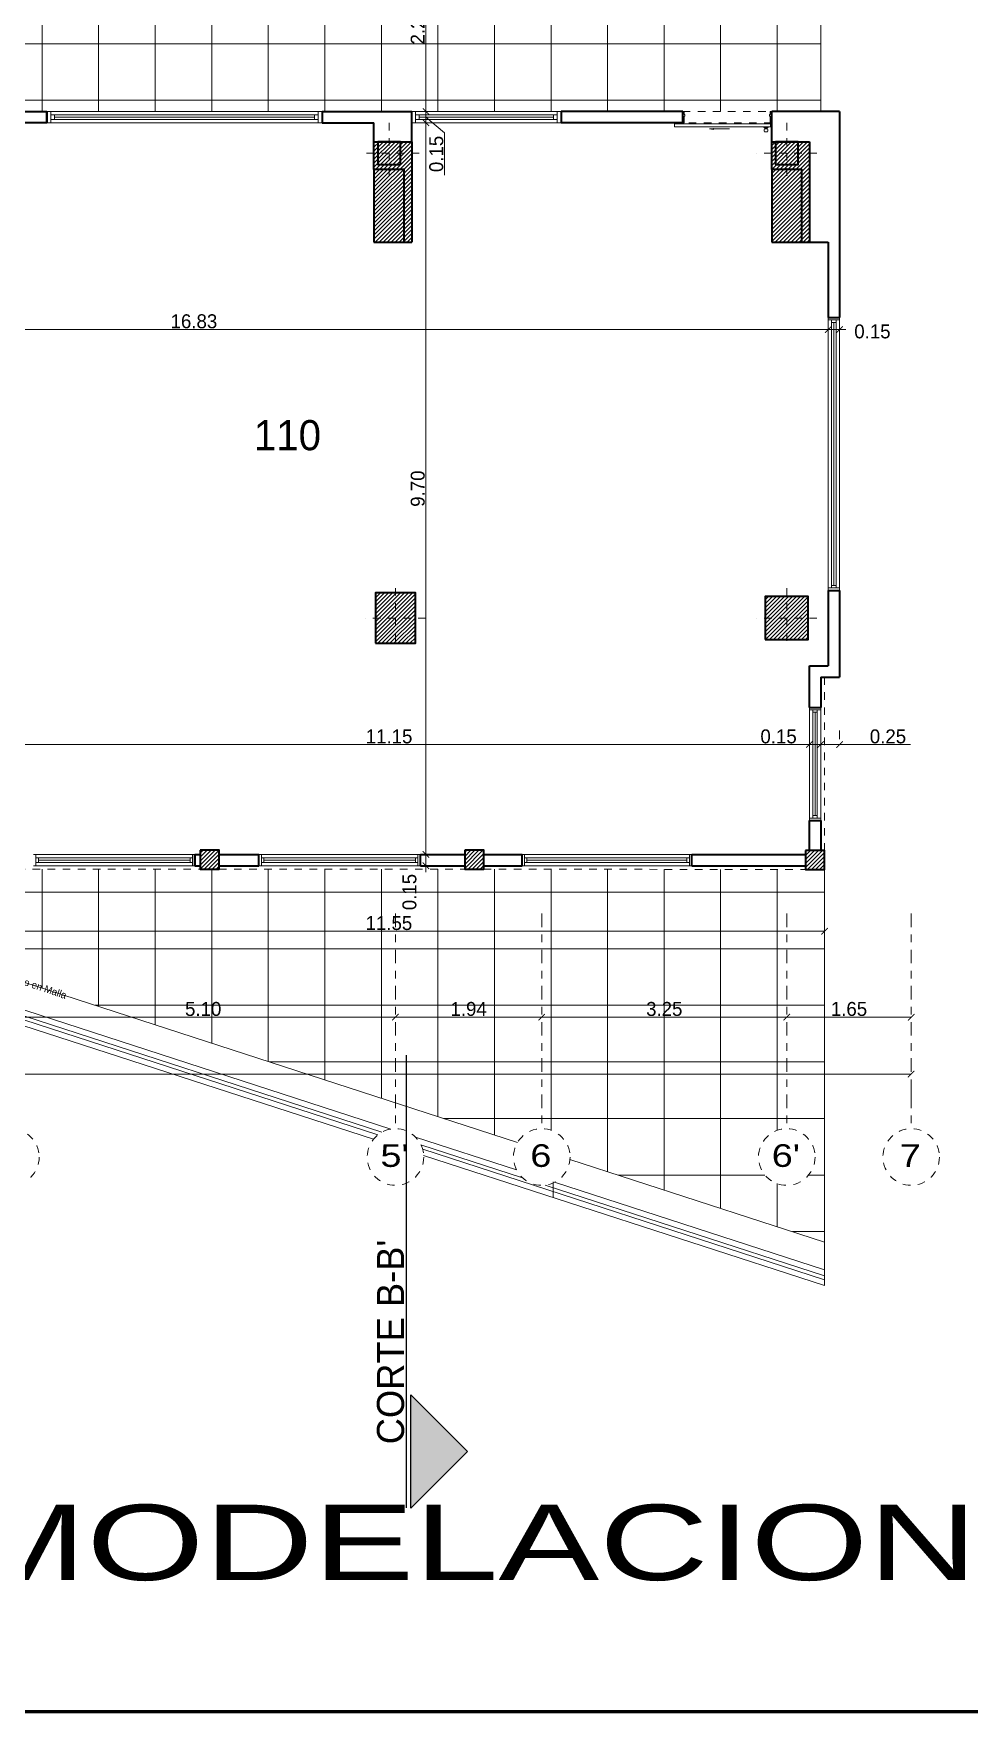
# Model space of a CAD drawing. Header units: millimetres. Extents: x 189.5 to 285.5, y -15 to 51.
# Drawn here: x 227.1 to 239.52, y -14.99 to 7.26 of the extents above; entities that cross this region are included whole.
import ezdxf
from ezdxf.enums import TextEntityAlignment as Align

# ---------------------------------------------------------------- set-up
doc = ezdxf.new("R2010")
doc.units = ezdxf.units.MM
doc.header["$LTSCALE"] = 0.005
doc.header["$MEASUREMENT"] = 0
doc.linetypes.add('ACAD_ISO02W100', pattern=[15, 12, -3])
doc.linetypes.add('ACAD_ISO10W100', pattern=[18, 12, -3, 0, -3])
for name, color, linetype, lineweight in [('Aux', 1, 'Continuous', 9), ('columna', 6, 'Continuous', 40), ('cotas', 1, 'Continuous', 15), ('ejes', 1, 'ACAD_ISO10W100', 9), ('EJES-REALES', 11, 'ACAD_ISO10W100', 5), ('F', 9, 'Continuous', 100), ('Hatch', 11, 'Continuous', 9), ('muebles', 2, 'Continuous', 20), ('muro', 5, 'Continuous', 40), ('proy', 1, 'ACAD_ISO02W100', 9), ('pu-ven', 2, 'Continuous', 20)]:
    doc.layers.add(name, color=color, linetype=linetype, lineweight=lineweight)
doc.layers.add('text', color=1, linetype='Continuous')
doc.layers.add('WB_SIMBOLOS', color=7, linetype='Continuous')
doc.styles.get("Standard").update_dxf_attribs({"font": 'ERASMD.TTF', "height": 0.185})
doc.dimstyles.get("Standard").update_dxf_attribs({"dimtxt": 0.15, "dimasz": 0.085, "dimexe": 0.07, "dimexo": 0.4, "dimgap": 0.015, "dimtad": 1, "dimzin": 1, "dimdsep": 46, "dimtxsty": 'Standard', "dimblk": 'ARCHTICK', "dimcen": 0, "dimclrd": 256, "dimclre": 256, "dimclrt": 2, "dimadec": 0, "dimazin": 0, "dimtfac": 1, "dimtix": 1, "dimtmove": 0, "dimatfit": 0, "dimfxl": 1, "dimlwd": -1, "dimlwe": -1, "dimarcsym": 0})
pattern_1 = [(45, (-337.533465, 81.375706), (-0.0265165043, 0.0265165043), [])]

# ---------------------------------------------------------------- blocks, each defined once
blk = doc.blocks.new('_ArchTick')
at = {"color": 0, "linetype": 'ByBlock', "const_width": 0.15}
blk.add_lwpolyline([(-0.5, -0.5), (0.5, 0.5)], dxfattribs=at)
blk = doc.blocks.new('*D116')
at = {"layer": 'cotas', "transparency": 16777216}
for p, q in [((226.804, -5.641), (226.804, -5.851)), ((226.804, -5.781), (231.904, -5.781)), ((231.904, -5.917), (231.904, -5.851))]:
    blk.add_line(p, q, dxfattribs=at)
at = {"layer": 'Defpoints', "color": 0, "transparency": 16777216}
for p in [(226.804, -5.241), (231.904, -5.517), (231.904, -5.781)]:
    blk.add_point(p, dxfattribs=at)
at = {"layer": 'cotas', "transparency": 16777216, "xscale": 0.085, "yscale": 0.085, "zscale": 0.085, "rotation": 180}
blk.add_blockref('_ArchTick', (226.804, -5.781), dxfattribs=at)
at = {"layer": 'cotas', "transparency": 16777216, "xscale": 0.085, "yscale": 0.085, "zscale": 0.085}
blk.add_blockref('_ArchTick', (231.904, -5.781), dxfattribs=at)
at = {"layer": 'cotas', "color": 2, "transparency": 16777216, "insert": (229.354, -5.673), "char_height": 0.185, "attachment_point": 5}
blk.add_mtext('5.10', dxfattribs=at)
blk = doc.blocks.new('*D117')
at = {"layer": 'cotas', "transparency": 16777216}
for p, q in [((231.904, -5.781), (233.844, -5.781)), ((231.904, -5.917), (231.904, -5.851)), ((233.844, -5.917), (233.844, -5.851))]:
    blk.add_line(p, q, dxfattribs=at)
at = {"layer": 'Defpoints', "color": 0, "transparency": 16777216}
for p in [(231.904, -5.517), (233.844, -5.517), (233.844, -5.781)]:
    blk.add_point(p, dxfattribs=at)
at = {"layer": 'cotas', "transparency": 16777216, "xscale": 0.085, "yscale": 0.085, "zscale": 0.085, "rotation": 180}
blk.add_blockref('_ArchTick', (231.904, -5.781), dxfattribs=at)
at = {"layer": 'cotas', "transparency": 16777216, "xscale": 0.085, "yscale": 0.085, "zscale": 0.085}
blk.add_blockref('_ArchTick', (233.844, -5.781), dxfattribs=at)
at = {"layer": 'cotas', "color": 2, "transparency": 16777216, "insert": (232.874, -5.673), "char_height": 0.185, "attachment_point": 5}
blk.add_mtext('1.94', dxfattribs=at)
blk = doc.blocks.new('*D118')
at = {"layer": 'cotas', "transparency": 16777216}
for p, q in [((233.844, -5.781), (237.094, -5.781)), ((233.844, -5.917), (233.844, -5.851)), ((237.094, -5.917), (237.094, -5.851))]:
    blk.add_line(p, q, dxfattribs=at)
at = {"layer": 'Defpoints', "color": 0, "transparency": 16777216}
for p in [(233.844, -5.517), (237.094, -5.517), (237.094, -5.781)]:
    blk.add_point(p, dxfattribs=at)
at = {"layer": 'cotas', "transparency": 16777216, "xscale": 0.085, "yscale": 0.085, "zscale": 0.085, "rotation": 180}
blk.add_blockref('_ArchTick', (233.844, -5.781), dxfattribs=at)
at = {"layer": 'cotas', "transparency": 16777216, "xscale": 0.085, "yscale": 0.085, "zscale": 0.085}
blk.add_blockref('_ArchTick', (237.094, -5.781), dxfattribs=at)
at = {"layer": 'cotas', "color": 2, "transparency": 16777216, "insert": (235.469, -5.673), "char_height": 0.185, "attachment_point": 5}
blk.add_mtext('3.25', dxfattribs=at)
blk = doc.blocks.new('*D119')
at = {"layer": 'cotas', "transparency": 16777216}
for p, q in [((237.094, -5.781), (238.744, -5.781)), ((237.094, -5.917), (237.094, -5.851)), ((238.744, -5.917), (238.744, -5.851))]:
    blk.add_line(p, q, dxfattribs=at)
at = {"layer": 'Defpoints', "color": 0, "transparency": 16777216}
for p in [(237.094, -5.517), (238.744, -5.517), (238.744, -5.781)]:
    blk.add_point(p, dxfattribs=at)
at = {"layer": 'cotas', "transparency": 16777216, "xscale": 0.085, "yscale": 0.085, "zscale": 0.085, "rotation": 180}
blk.add_blockref('_ArchTick', (237.094, -5.781), dxfattribs=at)
at = {"layer": 'cotas', "transparency": 16777216, "xscale": 0.085, "yscale": 0.085, "zscale": 0.085}
blk.add_blockref('_ArchTick', (238.744, -5.781), dxfattribs=at)
at = {"layer": 'cotas', "color": 2, "transparency": 16777216, "insert": (237.919, -5.673), "char_height": 0.185, "attachment_point": 5}
blk.add_mtext('1.65', dxfattribs=at)
blk = doc.blocks.new('*D120')
at = {"layer": 'cotas', "transparency": 16777216}
for p, q in [((205.034, -6.536), (238.744, -6.536)), ((205.034, -6.886), (205.034, -6.606)), ((238.744, -6.886), (238.744, -6.606))]:
    blk.add_line(p, q, dxfattribs=at)
at = {"layer": 'Defpoints', "color": 0, "transparency": 16777216}
for p in [(205.034, -6.486), (238.744, -6.486), (238.744, -6.536)]:
    blk.add_point(p, dxfattribs=at)
at = {"layer": 'cotas', "transparency": 16777216, "xscale": 0.085, "yscale": 0.085, "zscale": 0.085, "rotation": 180}
blk.add_blockref('_ArchTick', (205.034, -6.536), dxfattribs=at)
at = {"layer": 'cotas', "transparency": 16777216, "xscale": 0.085, "yscale": 0.085, "zscale": 0.085}
blk.add_blockref('_ArchTick', (238.744, -6.536), dxfattribs=at)
at = {"layer": 'cotas', "color": 2, "transparency": 16777216, "insert": (221.889, -6.428), "char_height": 0.185, "attachment_point": 5}
blk.add_mtext('33.71', dxfattribs=at)
blk = doc.blocks.new('*D152')
at = {"layer": 'cotas', "transparency": 16777216}
for p, q in [((220.819, 3.408), (220.819, 3.407)), ((220.819, 3.337), (237.644, 3.337)), ((237.644, 2.998), (237.644, 3.407))]:
    blk.add_line(p, q, dxfattribs=at)
at = {"layer": 'Defpoints', "color": 0, "transparency": 16777216}
for p in [(237.644, 3.337), (220.819, 3.008), (237.644, 2.598)]:
    blk.add_point(p, dxfattribs=at)
at = {"layer": 'cotas', "transparency": 16777216, "xscale": 0.085, "yscale": 0.085, "zscale": 0.085, "rotation": 180}
blk.add_blockref('_ArchTick', (220.819, 3.337), dxfattribs=at)
at = {"layer": 'cotas', "transparency": 16777216, "xscale": 0.085, "yscale": 0.085, "zscale": 0.085}
blk.add_blockref('_ArchTick', (237.644, 3.337), dxfattribs=at)
at = {"layer": 'cotas', "color": 2, "transparency": 16777216, "insert": (229.231, 3.445), "char_height": 0.185, "attachment_point": 5}
blk.add_mtext('16.83', dxfattribs=at)
blk = doc.blocks.new('*D153')
at = {"layer": 'cotas', "transparency": 16777216}
for p, q in [((237.644, 3.337), (237.559, 3.337)), ((237.644, 2.998), (237.644, 3.407)), ((237.644, 3.337), (237.794, 3.337)), ((237.794, 2.998), (237.794, 3.407)), ((237.794, 3.337), (237.879, 3.337))]:
    blk.add_line(p, q, dxfattribs=at)
at = {"layer": 'Defpoints', "color": 0, "transparency": 16777216}
for p in [(237.794, 3.337), (237.644, 2.598), (237.794, 2.598)]:
    blk.add_point(p, dxfattribs=at)
at = {"layer": 'cotas', "transparency": 16777216, "xscale": 0.085, "yscale": 0.085, "zscale": 0.085}
blk.add_blockref('_ArchTick', (237.644, 3.337), dxfattribs=at)
at = {"layer": 'cotas', "transparency": 16777216, "xscale": 0.085, "yscale": 0.085, "zscale": 0.085, "rotation": 180}
blk.add_blockref('_ArchTick', (237.794, 3.337), dxfattribs=at)
at = {"layer": 'cotas', "color": 2, "transparency": 16777216, "insert": (238.23, 3.311), "char_height": 0.185, "attachment_point": 5}
blk.add_mtext('0.15', dxfattribs=at)
blk = doc.blocks.new('*D156')
at = {"layer": 'cotas', "transparency": 16777216}
for p, q in [((226.244, -2.213), (226.244, -2.096)), ((226.244, -2.166), (237.394, -2.166)), ((237.394, -2.023), (237.394, -2.096))]:
    blk.add_line(p, q, dxfattribs=at)
at = {"layer": 'Defpoints', "color": 0, "transparency": 16777216}
for p in [(237.394, -2.166), (237.394, -2.423), (226.244, -2.613)]:
    blk.add_point(p, dxfattribs=at)
at = {"layer": 'cotas', "transparency": 16777216, "xscale": 0.085, "yscale": 0.085, "zscale": 0.085, "rotation": 180}
blk.add_blockref('_ArchTick', (226.244, -2.166), dxfattribs=at)
at = {"layer": 'cotas', "transparency": 16777216, "xscale": 0.085, "yscale": 0.085, "zscale": 0.085}
blk.add_blockref('_ArchTick', (237.394, -2.166), dxfattribs=at)
at = {"layer": 'cotas', "color": 2, "transparency": 16777216, "insert": (231.819, -2.059), "char_height": 0.185, "attachment_point": 5}
blk.add_mtext('11.15', dxfattribs=at)
blk = doc.blocks.new('*D157')
at = {"layer": 'cotas', "transparency": 16777216}
for p, q in [((237.394, -2.166), (237.309, -2.166)), ((237.394, -2.023), (237.394, -2.096)), ((237.394, -2.166), (237.544, -2.166)), ((237.544, -2.023), (237.544, -2.096)), ((237.544, -2.166), (237.629, -2.166))]:
    blk.add_line(p, q, dxfattribs=at)
at = {"layer": 'Defpoints', "color": 0, "transparency": 16777216}
for p in [(237.544, -2.166), (237.394, -2.423), (237.544, -2.423)]:
    blk.add_point(p, dxfattribs=at)
at = {"layer": 'cotas', "transparency": 16777216, "xscale": 0.085, "yscale": 0.085, "zscale": 0.085}
blk.add_blockref('_ArchTick', (237.394, -2.166), dxfattribs=at)
at = {"layer": 'cotas', "transparency": 16777216, "xscale": 0.085, "yscale": 0.085, "zscale": 0.085, "rotation": 180}
blk.add_blockref('_ArchTick', (237.544, -2.166), dxfattribs=at)
at = {"layer": 'cotas', "color": 2, "transparency": 16777216, "insert": (236.985, -2.059), "char_height": 0.185, "attachment_point": 5}
blk.add_mtext('0.15', dxfattribs=at)
blk = doc.blocks.new('*D158')
at = {"layer": 'cotas', "transparency": 16777216}
for p, q in [((237.794, -1.982), (237.794, -2.096)), ((237.544, -2.166), (237.459, -2.166)), ((237.544, -2.023), (237.544, -2.096)), ((237.544, -2.166), (237.794, -2.166)), ((237.544, -2.166), (237.794, -2.166)), ((237.794, -2.166), (237.879, -2.166)), ((238.733, -2.166), (237.794, -2.166))]:
    blk.add_line(p, q, dxfattribs=at)
at = {"layer": 'Defpoints', "color": 0, "transparency": 16777216}
for p in [(237.794, -2.166), (237.544, -2.423), (237.794, -2.382)]:
    blk.add_point(p, dxfattribs=at)
at = {"layer": 'cotas', "transparency": 16777216, "xscale": 0.085, "yscale": 0.085, "zscale": 0.085}
blk.add_blockref('_ArchTick', (237.544, -2.166), dxfattribs=at)
at = {"layer": 'cotas', "transparency": 16777216, "xscale": 0.085, "yscale": 0.085, "zscale": 0.085, "rotation": 180}
blk.add_blockref('_ArchTick', (237.794, -2.166), dxfattribs=at)
at = {"layer": 'cotas', "color": 2, "transparency": 16777216, "insert": (238.436, -2.059), "char_height": 0.185, "attachment_point": 5}
blk.add_mtext('0.25', dxfattribs=at)
blk = doc.blocks.new('*D159')
at = {"layer": 'cotas', "transparency": 16777216}
for p, q in [((226.041, -4.218), (226.041, -4.711)), ((237.594, -4.223), (237.594, -4.711)), ((226.041, -4.641), (237.594, -4.641))]:
    blk.add_line(p, q, dxfattribs=at)
at = {"layer": 'Defpoints', "color": 0, "transparency": 16777216}
for p in [(226.041, -3.818), (237.594, -3.823), (237.594, -4.641)]:
    blk.add_point(p, dxfattribs=at)
at = {"layer": 'cotas', "transparency": 16777216, "xscale": 0.085, "yscale": 0.085, "zscale": 0.085, "rotation": 180}
blk.add_blockref('_ArchTick', (226.041, -4.641), dxfattribs=at)
at = {"layer": 'cotas', "transparency": 16777216, "xscale": 0.085, "yscale": 0.085, "zscale": 0.085}
blk.add_blockref('_ArchTick', (237.594, -4.641), dxfattribs=at)
at = {"layer": 'cotas', "color": 2, "transparency": 16777216, "insert": (231.817, -4.534), "char_height": 0.185, "attachment_point": 5}
blk.add_mtext('11.55', dxfattribs=at)
blk = doc.blocks.new('*D213')
at = {"layer": 'cotas', "transparency": 16777216}
for p, q in [((232.013, 8.486), (232.238, 8.486)), ((232.308, 8.486), (232.308, 6.227)), ((232.013, 6.227), (232.238, 6.227))]:
    blk.add_line(p, q, dxfattribs=at)
at = {"layer": 'Defpoints', "color": 0, "transparency": 16777216}
for p in [(232.413, 8.486), (232.308, 6.227), (232.413, 6.227)]:
    blk.add_point(p, dxfattribs=at)
at = {"layer": 'cotas', "transparency": 16777216, "xscale": 0.085, "yscale": 0.085, "zscale": 0.085}
for p, rotation in [((232.308, 8.486), 90), ((232.308, 6.227), 270)]:
    blk.add_blockref('_ArchTick', p, dxfattribs=dict(at, rotation=rotation))
at = {"layer": 'cotas', "color": 2, "transparency": 16777216, "insert": (232.2, 7.357), "char_height": 0.185, "attachment_point": 5, "rotation": 90}
blk.add_mtext('2.26', dxfattribs=at)
blk = doc.blocks.new('*D214')
at = {"layer": 'cotas', "transparency": 16777216}
for p, q in [((232.308, 6.227), (232.308, 6.312)), ((232.013, 6.227), (232.238, 6.227)), ((233.106, 6.077), (232.238, 6.077)), ((232.308, 6.227), (232.308, 6.077)), ((232.308, 6.227), (232.308, 6.077)), ((232.308, 6.152), (232.553, 5.944)), ((232.308, 6.077), (232.308, 5.992)), ((232.553, 5.944), (232.553, 5.385))]:
    blk.add_line(p, q, dxfattribs=at)
at = {"layer": 'Defpoints', "color": 0, "transparency": 16777216}
for p in [(232.308, 6.077), (232.413, 6.227), (233.506, 6.077)]:
    blk.add_point(p, dxfattribs=at)
at = {"layer": 'cotas', "transparency": 16777216, "xscale": 0.085, "yscale": 0.085, "zscale": 0.085}
for p, rotation in [((232.308, 6.227), 270), ((232.308, 6.077), 90)]:
    blk.add_blockref('_ArchTick', p, dxfattribs=dict(at, rotation=rotation))
at = {"layer": 'cotas', "color": 2, "transparency": 16777216, "insert": (232.446, 5.665), "char_height": 0.185, "attachment_point": 5, "rotation": 90}
blk.add_mtext('0.15', dxfattribs=at)
blk = doc.blocks.new('*D215')
at = {"layer": 'cotas', "transparency": 16777216}
for p, q in [((233.106, 6.077), (232.238, 6.077)), ((232.308, 6.077), (232.308, -3.623)), ((232.323, -3.623), (232.238, -3.623))]:
    blk.add_line(p, q, dxfattribs=at)
at = {"layer": 'Defpoints', "color": 0, "transparency": 16777216}
for p in [(233.506, 6.077), (232.308, -3.623), (232.723, -3.623)]:
    blk.add_point(p, dxfattribs=at)
at = {"layer": 'cotas', "transparency": 16777216, "xscale": 0.085, "yscale": 0.085, "zscale": 0.085}
for p, rotation in [((232.308, 6.077), 90), ((232.308, -3.623), 270)]:
    blk.add_blockref('_ArchTick', p, dxfattribs=dict(at, rotation=rotation))
at = {"layer": 'cotas', "color": 2, "transparency": 16777216, "insert": (232.2, 1.227), "char_height": 0.185, "attachment_point": 5, "rotation": 90}
blk.add_mtext('9.70', dxfattribs=at)
blk = doc.blocks.new('*D216')
at = {"layer": 'cotas', "transparency": 16777216}
for p, q in [((232.308, -3.623), (232.308, -3.538)), ((232.323, -3.623), (232.238, -3.623)), ((232.323, -3.773), (232.238, -3.773)), ((232.308, -3.623), (232.308, -3.773)), ((232.308, -3.773), (232.308, -3.858))]:
    blk.add_line(p, q, dxfattribs=at)
at = {"layer": 'Defpoints', "color": 0, "transparency": 16777216}
for p in [(232.308, -3.773), (232.723, -3.623), (232.723, -3.773)]:
    blk.add_point(p, dxfattribs=at)
at = {"layer": 'cotas', "transparency": 16777216, "xscale": 0.085, "yscale": 0.085, "zscale": 0.085}
for p, rotation in [((232.308, -3.623), 270), ((232.308, -3.773), 90)]:
    blk.add_blockref('_ArchTick', p, dxfattribs=dict(at, rotation=rotation))
at = {"layer": 'cotas', "color": 2, "transparency": 16777216, "insert": (232.09, -4.122), "char_height": 0.185, "attachment_point": 5, "rotation": 90}
blk.add_mtext('0.15', dxfattribs=at)

msp = doc.modelspace()

# ---------------------------------------------------------------- hatches: boundary and pattern name
at = {"layer": 'Hatch'}
h = msp.add_hatch(dxfattribs=at)
h.set_pattern_fill('NET', color=256, scale=6, style=0)
h.set_pattern_definition([(0, (-337.5335, 81.3757), (0, 0.75), []), (90, (-337.5335, 81.3757), (-0.75, 5e-17), [])])
h.paths.add_polyline_path([(237.544, 8.461), (237.544, 8.911), (237.294, 8.911), (236.944, 8.911), (236.944, 9.311), (237.294, 9.311), (237.544, 9.311), (237.544, 11.286), (234.092, 11.286), (234.092, 9.686), (234.092, 9.666), (234.002, 9.666), (234.002, 9.656), (233.992, 9.656), (233.992, 8.816), (234.002, 8.816), (234.002, 8.806), (234.092, 8.806), (234.092, 8.486), (233.692, 8.486), (232.692, 8.486), (227.704, 8.486), (227.004, 8.486), (226.604, 8.486), (222.754, 8.486), (222.754, 8.411), (221.954, 8.411), (221.954, 8.486), (220.879, 8.486), (216.379, 8.486), (215.554, 8.486), (215.554, 8.411), (214.754, 8.411), (214.754, 8.486), (214.131, 8.486), (211.431, 8.486), (210.784, 8.486), (210.384, 8.486), (210.384, 8.636), (210.334, 8.636), (210.334, 8.488), (204.984, 8.488), (204.984, 6.986), (214.754, 6.986), (214.754, 5.826), (215.214, 5.826), (215.214, 5.256), (217.944, 5.256), (217.944, -1.423), (226.041, -1.423), (226.041, -3.568), (226.094, -3.568), (226.094, -3.303), (226.094, -1.923), (226.094, -1.923), (226.094, -1.373), (226.041, -1.373), (226.041, -1.273), (225.704, -1.273), (221.024, -1.273), (220.694, -1.273), (218.244, -1.273), (218.094, -1.273), (218.094, 0.06), (218.094, 0.727), (218.094, 0.91), (218.094, 0.91), (218.094, 2.525), (218.094, 2.525), (218.094, 6.227), (222.444, 6.227), (226.094, 6.227), (226.094, 6.227), (227.281, 6.227), (230.931, 6.227), (231.619, 6.227), (232.119, 6.227), (234.1, 6.227), (235.714, 6.227), (235.734, 6.227), (236.894, 6.227), (237.544, 6.227)], flags=17)
h.paths.add_polyline_path([(217.944, 5.256), (215.214, 5.256), (214.754, 5.256), (214.754, 5.826), (214.754, 6.986), (204.984, 6.986), (204.984, 8.486), (204.984, 8.635), (201.11, 8.635, -1), (200.36, 8.635, -1), (201.11, 8.635), (204.809, 8.635), (204.809, 8.638), (204.984, 8.638), (204.984, 8.788), (204.984, 9.774), (204.984, 11.72), (204.984, 12.088), (204.984, 12.108), (205.074, 12.108), (205.074, 12.118), (205.084, 12.118), (205.084, 12.958), (205.074, 12.958), (205.074, 12.968), (204.984, 12.968), (204.984, 12.988), (204.984, 13.035), (201.11, 13.035, -0.454551), (200.685, 12.664), (197.92, 6.303), (200.365, 5.48, -0.04033), (200.36, 5.54, -1), (201.11, 5.54, -0.205398), (200.994, 5.269), (216.26, 0.133), (217.086, -2.108), (233.523, -7.441, -0.79406), (234.218, -7.666), (237.594, -8.762), (237.594, -3.823), (237.344, -3.823), (233.074, -3.818), (232.824, -3.818), (229.564, -3.818), (229.314, -3.818), (226.291, -3.818), (226.041, -3.818), (226.041, -3.568), (226.041, -1.423), (217.944, -1.423)])
h.paths.add_polyline_path([(237.469, -7.635, -1), (236.719, -7.635, -1)], flags=16)
h.paths.add_polyline_path([(202.791, 10.533), (202.791, 11.138), (203.075, 11.138), (203.075, 10.533)], flags=24)
h.paths.add_polyline_path([(202.791, 6.786), (202.791, 7.39), (203.075, 7.39), (203.075, 6.786)], flags=24)
h.paths.add_polyline_path([(229.03, -5.528), (229.678, -5.528), (229.678, -5.812), (229.03, -5.812)], flags=24)
h.paths.add_polyline_path([(232.552, -5.531), (233.196, -5.531), (233.196, -5.812), (232.552, -5.812)], flags=24)
h.paths.add_polyline_path([(235.176, -5.528), (235.762, -5.528), (235.762, -5.812), (235.176, -5.812)], flags=24)
h.paths.add_polyline_path([(204.259, 10.351), (204.845, 10.351), (204.845, 10.067), (204.259, 10.067)], flags=24)
h.paths.add_polyline_path([(217.369, 3.589), (217.955, 3.589), (217.955, 3.306), (217.369, 3.306)], flags=24)
h.paths.add_polyline_path([(221.791, -1.914), (222.397, -1.914), (222.397, -2.198), (221.791, -2.198)], flags=24)
h.paths.add_polyline_path([(231.425, -4.392), (232.21, -4.392), (232.21, -4.672), (231.425, -4.672)], flags=24)
h.paths.add_polyline_path([(231.945, -4.415), (231.945, -3.829), (232.228, -3.829), (232.228, -4.415)], flags=24)
h.paths.add_polyline_path([(236.795, -7.847), (237.475, -7.847), (237.475, -7.39), (236.795, -7.39)], flags=24)
h.paths.add_polyline_path([(208.546, 6.911), (211.665, 6.911), (211.665, 7.296), (208.546, 7.296)], flags=24)
h.paths.add_polyline_path([(226.341, -5.171), (227.673, -5.619), (227.72, -5.48), (226.388, -5.032)], flags=25)
h = msp.add_hatch(dxfattribs=at)
h.set_pattern_fill('ANSI31', color=256, scale=0.3, style=0)
h.set_pattern_definition(pattern_1)
h.paths.add_polyline_path([(231.969, 5.826), (231.669, 5.826), (231.669, 5.526), (231.969, 5.526)], flags=16)
h.paths.add_polyline_path([(232.119, 5.826), (231.969, 5.826), (231.969, 5.526), (231.669, 5.526), (231.669, 5.826), (231.619, 5.826), (231.619, 5.459), (232.019, 5.459), (232.019, 4.496), (232.119, 4.496)])
h.paths.add_polyline_path([(232.019, 5.459), (231.619, 5.459), (231.619, 4.496), (232.019, 4.496)])
h = msp.add_hatch(dxfattribs=at)
h.set_pattern_fill('ANSI31', color=256, scale=0.3, style=0)
h.set_pattern_definition(pattern_1)
h.paths.add_polyline_path([(237.244, 5.826), (236.944, 5.826), (236.944, 5.526), (237.244, 5.526)])
h.paths.add_polyline_path([(237.394, 5.826), (237.244, 5.826), (237.244, 5.526), (236.944, 5.526), (236.944, 5.826), (236.894, 5.826), (236.894, 5.459), (237.294, 5.459), (237.294, 4.496), (237.394, 4.496)])
h.paths.add_polyline_path([(237.294, 5.459), (236.894, 5.459), (236.894, 4.496), (237.294, 4.496)])
h = msp.add_hatch(dxfattribs=at)
h.set_pattern_fill('ANSI31', color=256, scale=0.3, style=0)
h.set_pattern_definition(pattern_1)
h.paths.add_polyline_path([(232.169, -0.154), (231.639, -0.154), (231.639, -0.824), (232.169, -0.824)])
h = msp.add_hatch(dxfattribs=at)
h.set_pattern_fill('ANSI31', color=256, scale=0.3, style=0)
h.set_pattern_definition(pattern_1)
h.paths.add_polyline_path([(237.379, -0.204), (236.809, -0.204), (236.809, -0.774), (237.379, -0.774)])
h = msp.add_hatch(dxfattribs=at)
h.set_pattern_fill('ANSI31', color=256, scale=0.3, style=0)
h.set_pattern_definition(pattern_1)
h.paths.add_polyline_path([(229.564, -3.568), (229.314, -3.568), (229.314, -3.818), (229.564, -3.818)])
h = msp.add_hatch(dxfattribs=at)
h.set_pattern_fill('ANSI31', color=256, scale=0.3, style=0)
h.set_pattern_definition(pattern_1)
h.paths.add_polyline_path([(233.074, -3.568), (232.824, -3.568), (232.824, -3.818), (233.074, -3.818)])
h = msp.add_hatch(dxfattribs=at)
h.set_pattern_fill('ANSI31', color=256, scale=0.3, style=0)
h.set_pattern_definition(pattern_1)
h.paths.add_polyline_path([(237.594, -3.573), (237.344, -3.573), (237.344, -3.823), (237.594, -3.823)])
at = {"layer": 'WB_SIMBOLOS'}
msp.add_hatch(color=256, dxfattribs=at).paths.add_polyline_path([(232.109, -10.789), (232.109, -12.289), (232.859, -11.539)])

# ---------------------------------------------------------------- linework, layer by layer
at = {"layer": 'Aux'}
for p, q in [((227.331, 6.182), (230.881, 6.182)), ((227.331, 6.122), (230.881, 6.122)), ((232.169, 6.182), (234.05, 6.182)), ((232.169, 6.122), (234.05, 6.122)), ((236.789, 6.018), (236.789, 6.023)), ((236.849, 6.018), (236.789, 6.018)), ((236.809, 6.008), (236.789, 6.018)), ((236.809, 5.998), (236.809, 6.008)), ((236.829, 6.008), (236.809, 6.008)), ((236.849, 6.018), (236.829, 6.008)), ((236.829, 6.008), (236.829, 5.998)), ((236.849, 6.023), (236.849, 6.018)), ((236.879, 6.058), (236.881, 6.058)), ((236.881, 6.028), (236.879, 6.028)), ((236.881, 6.058), (236.881, 6.028)), ((236.881, 6.048), (236.891, 6.048)), ((236.881, 6.048), (236.891, 6.048)), ((236.881, 6.038), (236.883, 6.038)), ((236.883, 6.038), (236.881, 6.038)), ((236.07, 5.996), (236.12, 6.003)), ((236.07, 5.996), (236.12, 5.988)), ((236.12, 6.003), (236.116, 5.996)), ((236.116, 5.996), (236.334, 5.996)), ((236.12, 5.988), (236.116, 5.996)), ((236.839, 5.998), (236.799, 5.998)), ((236.799, 5.958), (236.839, 5.958)), ((236.829, 5.998), (236.809, 5.998)), ((237.689, -0.09), (237.689, 3.464)), ((237.749, -0.09), (237.749, 3.464)), ((237.439, -3.14), (237.439, -1.705)), ((237.499, -3.14), (237.499, -1.705)), ((229.212, -3.668), (227.136, -3.668)), ((229.212, -3.728), (227.136, -3.728)), ((232.202, -3.668), (230.126, -3.668)), ((232.202, -3.728), (230.126, -3.728)), ((235.802, -3.668), (233.616, -3.668)), ((235.802, -3.728), (233.616, -3.728))]:
    msp.add_line(p, q, dxfattribs=at)
msp.add_circle((235.609, 6.065), 0.0025, dxfattribs=at)
for centre, radius, start, end in [((236.883, 6.046), 0.00846, 272.1794, 10.501), ((236.883, 6.046), 0.00846, 272.1794, 10.501), ((236.837, 5.978), 0.0425, 151.9275, 208.0725), ((236.802, 5.978), 0.0425, 331.9275, 28.0725)]:
    msp.add_arc(centre, radius, start, end, dxfattribs=at)
at = {"layer": 'columna'}
for p, q in [((231.619, 5.459), (231.619, 5.826)), ((231.619, 5.826), (232.119, 5.826)), ((232.119, 5.826), (232.119, 4.496)), ((236.894, 5.459), (236.894, 5.826)), ((236.894, 5.826), (237.394, 5.826)), ((237.394, 5.826), (237.394, 4.496)), ((232.019, 4.496), (232.119, 4.496)), ((236.944, 4.496), (237.394, 4.496))]:
    msp.add_line(p, q, dxfattribs=at)
for points in [[(231.669, 5.826), (231.669, 5.526), (231.969, 5.526), (231.969, 5.826)], [(231.669, 5.826), (231.669, 5.526), (231.969, 5.526), (231.969, 5.826)], [(231.669, 5.826), (231.669, 5.526), (231.969, 5.526), (231.969, 5.826)], [(236.944, 5.826), (236.944, 5.526), (237.244, 5.526), (237.244, 5.826)], [(236.944, 5.826), (236.944, 5.526), (237.244, 5.526), (237.244, 5.826)], [(236.944, 5.826), (236.944, 5.526), (237.244, 5.526), (237.244, 5.826)], [(231.619, 4.496), (232.019, 4.496), (232.019, 5.459), (231.619, 5.459)], [(236.894, 4.496), (237.294, 4.496), (237.294, 5.459), (236.894, 5.459)], [(231.639, -0.824), (232.169, -0.824), (232.169, -0.154), (231.639, -0.154)], [(236.809, -0.774), (237.379, -0.774), (237.379, -0.204), (236.809, -0.204)], [(229.314, -3.568), (229.314, -3.818), (229.564, -3.818), (229.564, -3.568)], [(232.824, -3.568), (232.824, -3.818), (233.074, -3.818), (233.074, -3.568)], [(237.344, -3.573), (237.344, -3.823), (237.594, -3.823), (237.594, -3.573)]]:
    msp.add_lwpolyline(points, close=True, dxfattribs=at)
at = {"layer": 'ejes'}
for p, q in [((231.819, 6.076), (231.819, 5.276)), ((231.819, 6.076), (231.819, 5.276)), ((231.819, 6.076), (231.819, 5.276)), ((237.094, 6.076), (237.094, 5.276)), ((237.094, 6.076), (237.094, 5.276)), ((237.094, 6.076), (237.094, 5.276)), ((232.219, 5.676), (231.419, 5.676)), ((232.219, 5.676), (231.419, 5.676)), ((232.219, 5.676), (231.419, 5.676)), ((237.494, 5.676), (236.694, 5.676)), ((237.494, 5.676), (236.694, 5.676)), ((237.494, 5.676), (236.694, 5.676)), ((231.904, -0.091), (231.904, -0.887)), ((237.094, -0.091), (237.094, -0.887)), ((232.304, -0.489), (231.504, -0.489)), ((237.494, -0.489), (236.694, -0.489))]:
    msp.add_line(p, q, dxfattribs=at)
at = {"layer": 'EJES-REALES', "ltscale": 3}
for p, q in [((231.904, -4.406), (231.904, -7.26)), ((233.844, -4.406), (233.844, -7.26)), ((237.094, -4.406), (237.094, -7.26)), ((238.744, -4.406), (238.744, -7.26))]:
    msp.add_line(p, q, dxfattribs=at)
at = {"layer": 'EJES-REALES'}
for centre in [(226.804, -7.635), (231.904, -7.635), (233.844, -7.635), (237.094, -7.635), (238.744, -7.635)]:
    msp.add_circle(centre, 0.375, dxfattribs=at)
at = {"layer": 'F'}
msp.add_line((189.516, -14.986), (285.516, -14.986), dxfattribs=at)
at = {"layer": 'Hatch'}
msp.add_line((237.594, -3.823), (237.594, -9.34), dxfattribs=at)
at = {"layer": 'muebles'}
for p, q in [((216.817, -2.021), (233.523, -7.441)), ((217.086, -2.109), (233.523, -7.441)), ((216.817, -2.389), (231.844, -7.264)), ((216.662, -2.549), (231.612, -7.399)), ((216.72, -2.489), (231.672, -7.34)), ((216.759, -2.449), (231.725, -7.305)), ((232.17, -7.37), (233.51, -7.805)), ((232.242, -7.473), (233.589, -7.91)), ((232.265, -7.532), (237.594, -9.262)), ((232.278, -7.616), (237.594, -9.34)), ((234.218, -7.666), (237.594, -8.762)), ((233.889, -8.007), (237.594, -9.209)), ((233.997, -7.963), (233.997, -8.173)), ((234.014, -7.969), (237.594, -9.13))]:
    msp.add_line(p, q, dxfattribs=at)
at = {"layer": 'muro'}
for p, q in [((226.094, 6.227), (227.281, 6.227)), ((227.281, 6.077), (226.594, 6.077)), ((227.281, 6.077), (227.281, 6.227)), ((227.281, 6.227), (227.281, 6.077)), ((230.931, 6.227), (230.931, 6.077)), ((230.931, 6.227), (231.619, 6.227)), ((230.931, 6.077), (231.619, 6.077)), ((231.619, 6.227), (232.119, 6.227)), ((231.619, 5.826), (231.619, 6.077)), ((232.119, 5.826), (232.119, 6.227)), ((234.1, 6.227), (234.1, 6.077)), ((235.714, 6.227), (234.1, 6.227)), ((235.714, 6.077), (234.1, 6.077)), ((235.714, 6.077), (235.714, 6.227)), ((237.794, 6.227), (236.894, 6.227)), ((236.894, 5.826), (236.894, 6.227)), ((237.794, 6.227), (237.794, 3.496)), ((237.394, 4.496), (237.644, 4.496)), ((237.644, 4.496), (237.644, 3.496)), ((237.644, 3.496), (237.794, 3.496)), ((237.644, -0.123), (237.794, -0.123)), ((237.644, -0.123), (237.644, -1.123)), ((237.794, -0.123), (237.794, -1.273)), ((237.394, -1.123), (237.644, -1.123)), ((237.394, -1.673), (237.394, -1.123)), ((237.544, -1.273), (237.794, -1.273)), ((237.544, -1.273), (237.544, -1.673)), ((237.394, -3.573), (237.394, -3.173)), ((237.544, -3.173), (237.544, -3.573)), ((229.244, -3.623), (229.244, -3.773)), ((229.244, -3.623), (229.314, -3.623)), ((229.244, -3.773), (229.244, -3.623)), ((229.244, -3.773), (229.314, -3.773)), ((229.564, -3.623), (230.094, -3.623)), ((229.564, -3.773), (230.094, -3.773)), ((232.234, -3.623), (232.824, -3.623)), ((232.234, -3.773), (232.824, -3.773)), ((233.074, -3.623), (233.584, -3.623)), ((233.074, -3.773), (233.584, -3.773)), ((235.834, -3.623), (237.344, -3.623)), ((235.834, -3.773), (237.344, -3.773))]:
    msp.add_line(p, q, dxfattribs=at)
for points in [[(237.394, -1.673), (237.544, -1.673)], [(237.394, -1.673), (237.544, -1.673)], [(237.394, -3.173), (237.544, -3.173)], [(237.394, -3.173), (237.544, -3.173)], [(230.094, -3.773), (230.094, -3.623)], [(232.234, -3.773), (232.234, -3.623)], [(233.584, -3.773), (233.584, -3.623)], [(233.584, -3.773), (233.584, -3.623)], [(235.834, -3.773), (235.834, -3.623)], [(235.834, -3.773), (235.834, -3.623)]]:
    msp.add_lwpolyline(points, dxfattribs=at)
at = {"layer": 'proy'}
for p, q in [((235.344, 6.077), (235.714, 6.077)), ((235.714, 6.227), (236.894, 6.227)), ((236.894, 6.077), (235.714, 6.077)), ((236.894, 6.227), (236.894, 6.077)), ((237.594, -3.573), (237.594, -1.273)), ((226.291, -3.818), (229.314, -3.818)), ((229.564, -3.818), (232.824, -3.818)), ((233.074, -3.818), (237.344, -3.823))]:
    msp.add_line(p, q, dxfattribs=at)
at = {"layer": 'pu-ven'}
for p, q in [((237.544, 8.461), (237.544, 6.227)), ((237.544, 8.136), (237.544, 6.486)), ((227.281, 6.077), (227.281, 6.227)), ((227.281, 6.227), (230.931, 6.227)), ((227.281, 6.077), (230.931, 6.077)), ((227.331, 6.077), (227.331, 6.224)), ((227.381, 6.122), (227.381, 6.182)), ((227.381, 6.152), (230.831, 6.152)), ((230.831, 6.122), (230.831, 6.182)), ((230.881, 6.077), (230.881, 6.224)), ((232.119, 6.227), (234.1, 6.227)), ((232.119, 6.077), (234.1, 6.077)), ((232.169, 6.077), (232.169, 6.224)), ((232.219, 6.122), (232.219, 6.182)), ((232.219, 6.152), (234, 6.152)), ((234, 6.122), (234, 6.182)), ((234.05, 6.077), (234.05, 6.224)), ((235.606, 6.063), (236.879, 6.063)), ((235.606, 6.023), (235.606, 6.063)), ((236.879, 6.023), (235.606, 6.023)), ((235.714, 6.227), (235.734, 6.227)), ((235.734, 6.077), (235.714, 6.077)), ((235.734, 6.227), (235.734, 6.187)), ((235.734, 6.187), (235.744, 6.187)), ((235.744, 6.167), (235.734, 6.167)), ((235.734, 6.167), (235.734, 6.077)), ((235.744, 6.187), (235.744, 6.167)), ((236.874, 6.187), (236.864, 6.187)), ((236.864, 6.187), (236.864, 6.167)), ((236.864, 6.167), (236.874, 6.167)), ((236.894, 6.227), (236.874, 6.227)), ((236.874, 6.227), (236.874, 6.187)), ((236.874, 6.167), (236.874, 6.077)), ((236.874, 6.077), (236.894, 6.077)), ((236.879, 6.063), (236.879, 6.023)), ((236.894, 6.077), (236.894, 6.227)), ((237.644, -0.123), (237.644, 3.496)), ((237.644, 3.464), (237.794, 3.464)), ((237.689, 3.432), (237.749, 3.432)), ((237.719, -0.058), (237.719, 3.432)), ((237.794, -0.123), (237.794, 3.496)), ((237.644, -0.09), (237.794, -0.09)), ((237.69, -0.058), (237.75, -0.058)), ((237.794, -1.123), (237.794, -1.273)), ((237.394, -3.173), (237.394, -1.673)), ((237.394, -1.705), (237.544, -1.705)), ((237.439, -1.737), (237.499, -1.737)), ((237.469, -3.108), (237.469, -1.737)), ((237.544, -3.173), (237.544, -1.673)), ((237.44, -3.108), (237.5, -3.108)), ((237.394, -3.14), (237.544, -3.14)), ((229.244, -3.623), (227.104, -3.623)), ((229.244, -3.773), (227.104, -3.773)), ((227.136, -3.773), (227.136, -3.623)), ((227.168, -3.728), (227.168, -3.668)), ((229.179, -3.698), (227.168, -3.698)), ((229.179, -3.726), (229.179, -3.666)), ((229.212, -3.773), (229.212, -3.623)), ((232.234, -3.623), (230.094, -3.623)), ((232.234, -3.773), (230.094, -3.773)), ((230.126, -3.773), (230.126, -3.623)), ((230.158, -3.728), (230.158, -3.668)), ((232.169, -3.698), (230.158, -3.698)), ((232.169, -3.726), (232.169, -3.666)), ((232.202, -3.773), (232.202, -3.623)), ((235.834, -3.623), (233.584, -3.623)), ((235.834, -3.773), (233.584, -3.773)), ((233.616, -3.773), (233.616, -3.623)), ((233.648, -3.728), (233.648, -3.668)), ((235.769, -3.698), (233.648, -3.698)), ((235.769, -3.726), (235.769, -3.666)), ((235.802, -3.773), (235.802, -3.623))]:
    msp.add_line(p, q, dxfattribs=at)
at = {"layer": 'WB_SIMBOLOS'}
for p, q in [((232.049, -12.286), (232.049, -6.286)), ((232.109, -10.789), (232.859, -11.539)), ((232.109, -12.289), (232.109, -10.789)), ((232.109, -12.289), (232.859, -11.539))]:
    msp.add_line(p, q, dxfattribs=at)

# ---------------------------------------------------------------- texts
at = {"layer": 'EJES-REALES', "width": 1.25}
for s, p in [("5'", (231.892, -7.766)), ('6', (233.832, -7.766)), ("6'", (237.082, -7.766)), ('7', (238.732, -7.766))]:
    msp.add_text(s, height=0.3, dxfattribs=at).set_placement(p, align=Align.CENTER)
at = {"layer": 'text'}
msp.add_text('110', height=0.4, dxfattribs=at).set_placement((230.471, 1.736), align=Align.CENTER)
msp.add_text('Cerramiento en Malla', height=0.095, rotation=341.405, dxfattribs=at).set_placement((226.372, -5.154))
at = {"layer": 'text', "width": 1.5}
msp.add_text('PLANTA REMODELACION PRIMER PISO', height=1, dxfattribs=at).set_placement((234.16, -13.245), align=Align.CENTER)
at = {"layer": 'WB_SIMBOLOS'}
msp.add_text("CORTE B-B'", height=0.36, rotation=90, dxfattribs=at).set_placement((232.018, -11.444))

# ---------------------------------------------------------------- dimensions: what is measured, and where the dimension line sits
at = {"layer": 'cotas'}
for base, p1, p2, picture, middle in [((232.308, 6.227), (232.413, 8.486), (232.413, 6.227), '*D213', (232.2, 7.357)), ((232.308, -3.623), (233.506, 6.077), (232.723, -3.623), '*D215', (232.2, 1.227))]:
    dim = msp.add_linear_dim(base=base, p1=p1, p2=p2, angle=90, dimstyle='Standard', override={"dimtmove": 1}, dxfattribs=at)
    dim.commit()
    dim.dimension.update_dxf_attribs({"geometry": picture, "text_midpoint": middle})
for base, p1, p2, picture, middle in [((232.308, 6.077), (232.413, 6.227), (233.506, 6.077), '*D214', (232.553, 5.929)), ((232.308, -3.773), (232.723, -3.623), (232.723, -3.773), '*D216', (232.197, -4.122))]:
    dim = msp.add_linear_dim(base=base, p1=p1, p2=p2, angle=90, dimstyle='Standard', override={"dimtmove": 1}, dxfattribs=at)
    dim.commit()
    dim.dimension.update_dxf_attribs({"geometry": picture, "text_midpoint": middle, "dimtype": 160})
for base, p1, p2, picture, middle in [((237.643951359, 3.337250006), (220.818951359, 3.008215584), (237.643951359, 2.597822943), '*D152', (229.231451359, 3.444750006)), ((237.394, -2.166), (226.244, -2.613), (237.394, -2.423), '*D156', (231.819, -2.059)), ((231.904, -5.781), (226.804, -5.241), (231.904, -5.517), '*D116', (229.354, -5.673)), ((233.844, -5.781), (231.904, -5.517), (233.844, -5.517), '*D117', (232.874, -5.673)), ((237.094, -5.781), (233.844, -5.517), (237.094, -5.517), '*D118', (235.469, -5.673)), ((238.744, -5.781), (237.094, -5.517), (238.744, -5.517), '*D119', (237.919, -5.673))]:
    dim = msp.add_linear_dim(base=base, p1=p1, p2=p2, dimstyle='Standard', override={"dimtmove": 1}, dxfattribs=at)
    dim.commit()
    dim.dimension.update_dxf_attribs({"geometry": picture, "text_midpoint": middle})
for base, p1, p2, picture, middle in [((237.794, 3.337), (237.644, 2.598), (237.794, 2.598), '*D153', (238.23, 3.203)), ((237.544, -2.166), (237.394, -2.423), (237.544, -2.423), '*D157', (236.985, -2.166)), ((237.794, -2.166), (237.544, -2.423), (237.794, -2.382), '*D158', (238.436, -2.139))]:
    dim = msp.add_linear_dim(base=base, p1=p1, p2=p2, dimstyle='Standard', override={"dimtmove": 1}, dxfattribs=at)
    dim.commit()
    dim.dimension.update_dxf_attribs({"geometry": picture, "text_midpoint": middle, "dimtype": 160})
for base, p1, p2, picture, middle in [((237.594, -4.641), (226.041, -3.818), (237.594, -3.823), '*D159', (231.817, -4.534)), ((238.744, -6.536), (205.034, -6.486), (238.744, -6.486), '*D120', (221.889, -6.428))]:
    dim = msp.add_linear_dim(base=base, p1=p1, p2=p2, dimstyle='Standard', dxfattribs=at)
    dim.commit()
    dim.dimension.update_dxf_attribs({"geometry": picture, "text_midpoint": middle})

doc.saveas('drawing.dxf')
